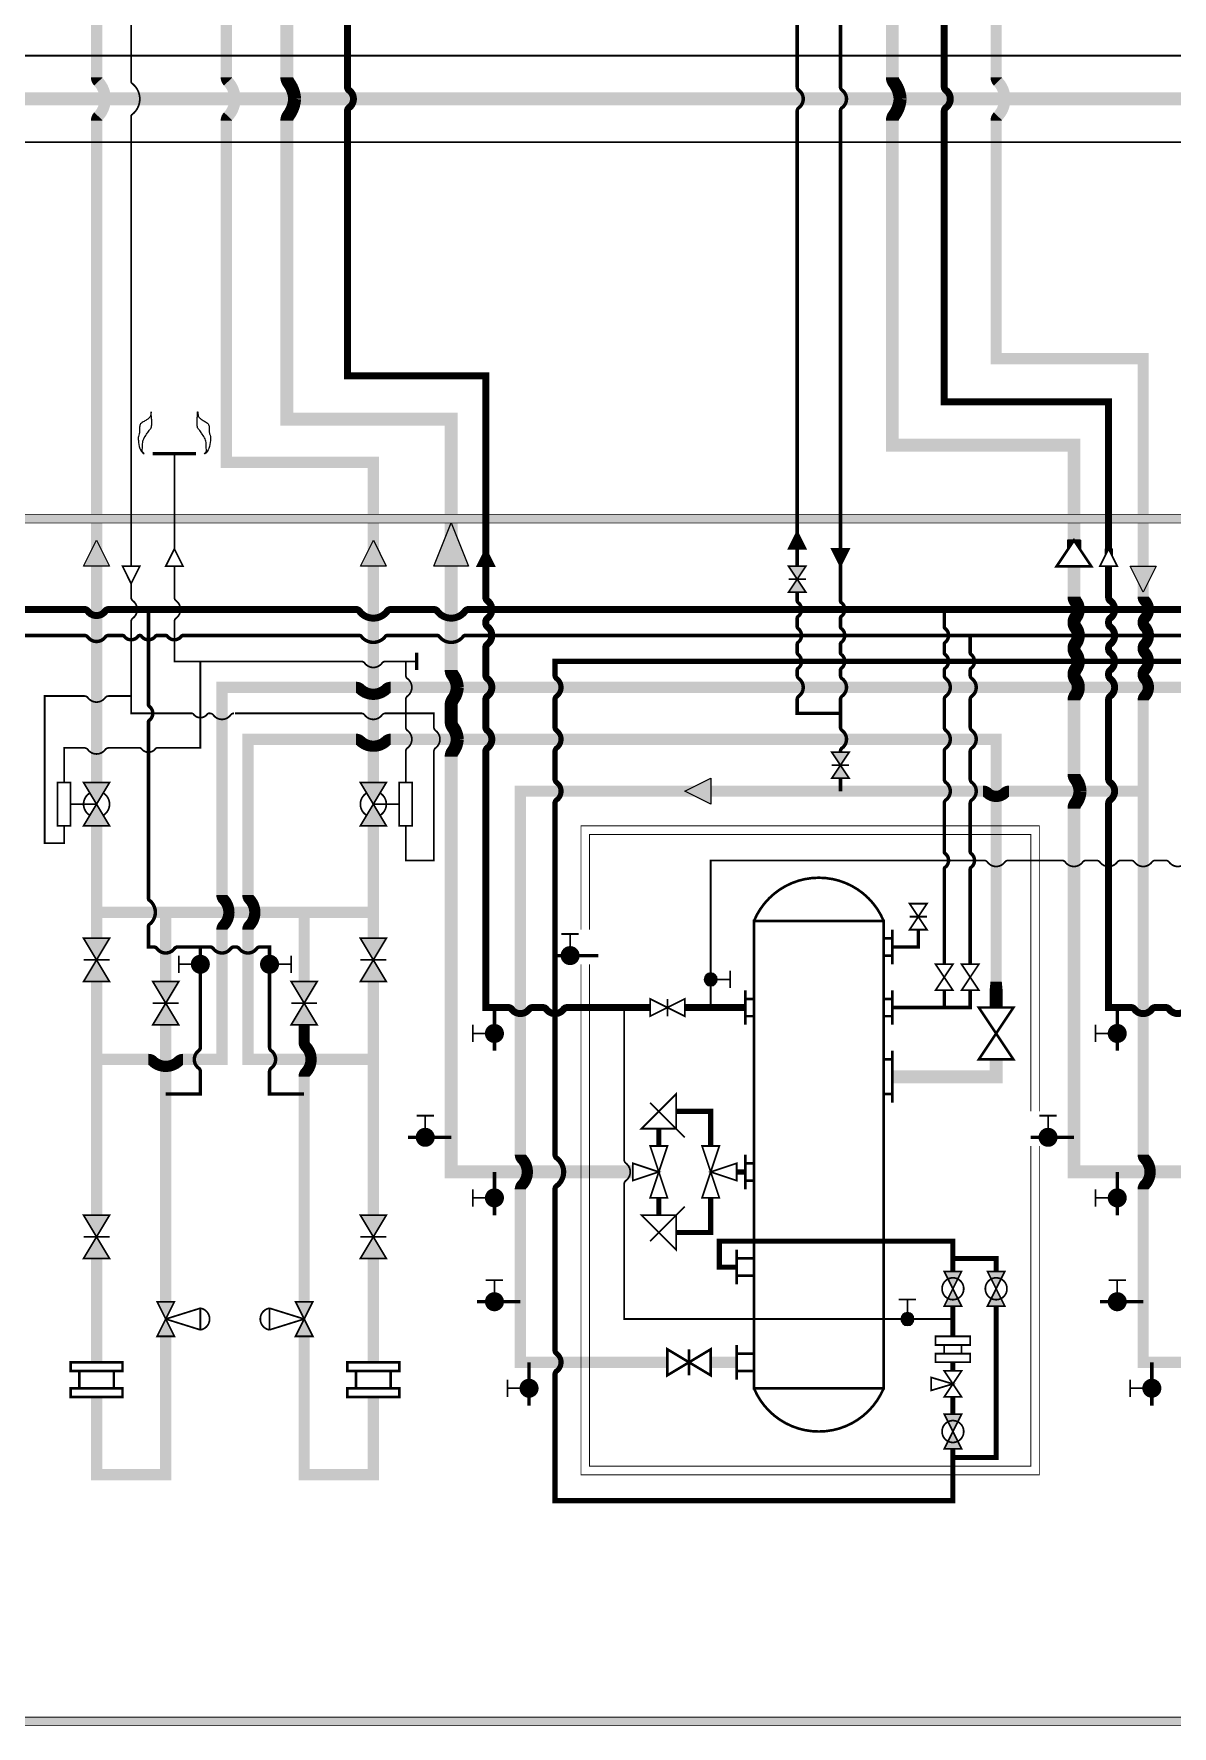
# Model space of a CAD drawing. Header units: millimetres. Extents: x 0 to 2500, y 0 to 1760.
# Drawn here: x 1505.8 to 1637.3, y 444.9 to 640.5 of the extents above; entities that cross this region are included whole.
import ezdxf

# ---------------------------------------------------------------- set-up
doc = ezdxf.new("R2010")
doc.units = ezdxf.units.MM
doc.linetypes.add('ACAD_ISO03W100', pattern=[30, 12, -18])
doc.linetypes.add('ACAD_ISO04W100', pattern=[30, 24, -3, 0, -3])
for name, color, linetype in [('Вентили 200', 7, 'Continuous'), ('Вентили 50', 7, 'Continuous'), ('Диафрагмы 150', 7, 'Continuous'), ('Диафрагмы 80', 7, 'Continuous'), ('Емкости', 7, 'Continuous'), ('Задвижки 100', 7, 'Continuous'), ('Задвижки 150', 7, 'Continuous'), ('Задвижки 50', 7, 'Continuous'), ('Клапаны регул.100', 7, 'Continuous'), ('Клапаны тр.50', 7, 'Continuous'), ('Краны 15', 7, 'Continuous'), ('Краны 25', 7, 'Continuous'), ('Краны шар.80', 7, 'Continuous'), ('Краны шар.пн.прив.150', 7, 'Continuous'), ('Площадки', 7, 'Continuous'), ('Свечи', 7, 'Continuous'), ('Трубы 108', 7, 'Continuous'), ('Трубы 159', 7, 'Continuous'), ('Трубы 219', 7, 'Continuous'), ('Трубы 25', 7, 'Continuous'), ('Трубы 57', 7, 'Continuous'), ('Трубы 89', 7, 'Continuous'), ('Устр-ва переключ.', 7, 'Continuous'), ('Штрих пункт.', 7, 'ACAD_ISO04W100')]:
    doc.layers.add(name, color=color, linetype=linetype)

# ---------------------------------------------------------------- blocks, each defined once
blk = doc.blocks.new('Пересеч. 108-108')
at = {"layer": 'Трубы 108'}
blk.add_lwpolyline([(-1.4, 0, 0.8, 0.8, -0.236068), (-1, -0.2, 0.8, 0.8, 0.236068), (0, -0.7, 0.8, 0.8, 0.236068), (1, -0.2, 0.8, 0.8, -0.236068), (1.4, 0, 0, 0, 0)], format="xyseb", dxfattribs=at)
blk = doc.blocks.new('Пересеч. 159-219')
at = {"layer": 'Трубы 159'}
blk.add_lwpolyline([(-2.5, 0, 1.3, 1.3, -0.192582), (-2, -0.2, 1.3, 1.3, 0.192582), (0, -1, 1.3, 1.3, 0.192582), (2, -0.2, 1.3, 1.3, -0.192582), (2.5, 0, 0, 0, 0)], format="xyseb", dxfattribs=at)
blk = doc.blocks.new('Пересеч. 219-219')
at = {"layer": 'Трубы 219'}
blk.add_lwpolyline([(-2.5, 0, 1.5, 1.5, -0.162278), (-1.9, -0.2, 1.5, 1.5, 0.146286), (0, -0.9, 1.5, 1.5, 0.146286), (1.9, -0.2, 1.5, 1.5, -0.162278), (2.5, 0, 0, 0, 0)], format="xyseb", dxfattribs=at)
blk = doc.blocks.new('Пересеч. 57-108')
at = {"layer": 'Трубы 57', "const_width": 0.4}
blk.add_lwpolyline([(-1.4, 0, -0.236068), (-1, -0.2, 0.236068), (0, -0.7, 0.236068), (1, -0.2, -0.236068), (1.4, 0)], format="xyb", dxfattribs=at)
blk = doc.blocks.new('Пересеч. 25-219')
at = {"layer": 'Трубы 25', "const_width": 0.2}
blk.add_lwpolyline([(-2, 0, -0.236068), (-1.8, -0.1, 0.236068), (0, -1, 0.236068), (1.8, -0.1, -0.236068), (2, 0)], format="xyb", dxfattribs=at)
blk = doc.blocks.new('Заглушка 25')
at = {"layer": 'Трубы 25', "const_width": 0.4}
blk.add_lwpolyline([(-1, 0), (1, 0)], dxfattribs=at)
blk = doc.blocks.new('Стрелка 25 п.')
at = {"layer": 'Трубы 25', "const_width": 0.2}
blk.add_lwpolyline([(0, -1), (0, 1), (2, 0)], close=True, dxfattribs=at)
blk = doc.blocks.new('Стрелка 159')
at = {"layer": 'Трубы 159'}
blk.add_hatch(color=256, dxfattribs=at).paths.add_polyline_path([(1.5, 0), (-1.5, 0), (0, -3)])
blk.add_lwpolyline([(-1.5, 0), (1.5, 0), (0, -3)], close=True, dxfattribs=at)
blk = doc.blocks.new('Стрелка 219')
at = {"layer": 'Трубы 219'}
blk.add_hatch(color=256, dxfattribs=at).paths.add_polyline_path([(0, -2), (5, 0), (0, 2)])
blk.add_lwpolyline([(0, -2), (0, 2), (5, 0)], close=True, dxfattribs=at)
blk = doc.blocks.new('Стрелка 108')
at = {"layer": 'Трубы 108'}
h = blk.add_hatch(color=256, dxfattribs=at)
h.paths.add_polyline_path([(0, 0), (1, 0), (0, 2)])
h.paths.add_polyline_path([(-1, 0), (0, 0), (0, 2)])
at = {"layer": 'Трубы 108', "const_width": 0.2}
blk.add_lwpolyline([(1, 0), (-1, 0), (0, 2)], close=True, dxfattribs=at)
blk = doc.blocks.new('Пересеч. 25-108')
at = {"layer": 'Трубы 25', "const_width": 0.2}
blk.add_lwpolyline([(-1.4, 0, -0.236068), (-1, -0.2, 0.236068), (0, -0.7, 0.236068), (1, -0.2, -0.236068), (1.4, 0)], format="xyb", dxfattribs=at)
blk = doc.blocks.new('Пересеч. 25-57')
at = {"layer": 'Трубы 25', "const_width": 0.2}
blk.add_lwpolyline([(-1, 0, -0.236068), (-0.8, -0.1, 0.236068), (0, -0.5, 0.236068), (0.8, -0.1, -0.236068), (1, 0)], format="xyb", dxfattribs=at)
blk = doc.blocks.new('Пересеч. 57-57')
at = {"layer": 'Трубы 57'}
blk.add_lwpolyline([(-1, 0, 0.4, 0.4, -0.236068), (-0.8, -0.1, 0.4, 0.4, 0.236068), (0, -0.5, 0.4, 0.4, 0.236068), (0.8, -0.1, 0.4, 0.4, -0.236068), (1, 0, 0, 0, 0)], format="xyseb", dxfattribs=at)
blk = doc.blocks.new('Пересеч. 108-219')
at = {"layer": 'Трубы 108'}
blk.add_lwpolyline([(-2, 0, 0.8, 0.8, -0.236068), (-1.6, -0.2, 0.8, 0.8, 0.236068), (0, -1, 0.8, 0.8, 0.236068), (1.6, -0.2, 0.8, 0.8, -0.236068), (2, 0, 0, 0, 0)], format="xyseb", dxfattribs=at)
blk = doc.blocks.new('Пересеч. 57-159')
at = {"layer": 'Трубы 57'}
blk.add_lwpolyline([(-1.6, 0, 0.4, 0.4, -0.236068), (-1.4, -0.1, 0.4, 0.4, 0.236068), (0, -0.8, 0.4, 0.4, 0.236068), (1.4, -0.1, 0.4, 0.4, -0.236068), (1.6, 0, 0, 0, 0)], format="xyseb", dxfattribs=at)
blk = doc.blocks.new('Пересеч. 25-159')
at = {"layer": 'Трубы 25', "const_width": 0.2}
blk.add_lwpolyline([(-1.4, 0, -0.236068), (-1, -0.2, 0.236068), (0, -0.7, 0.236068), (1, -0.2, -0.236068), (1.4, 0)], format="xyb", dxfattribs=at)
blk = doc.blocks.new('Пересеч. 159-159')
at = {"layer": 'Трубы 159'}
blk.add_lwpolyline([(-2, 0, 1.3, 1.3, -0.192582), (-1.5, -0.2, 1.3, 1.3, 0.192582), (0, -0.8, 1.3, 1.3, 0.192582), (1.5, -0.2, 1.3, 1.3, -0.192582), (2, 0, 0, 0, 0)], format="xyseb", dxfattribs=at)
blk = doc.blocks.new('Пересеч. 219-159')
at = {"layer": 'Трубы 219'}
blk.add_lwpolyline([(-2, 0, 1.5, 1.5, -0.162278), (-1.4, -0.2, 1.5, 1.5, 0.151379), (0, -0.7, 1.5, 1.5, 0.151379), (1.4, -0.2, 1.5, 1.5, -0.162278), (2, 0, 0, 0, 0)], format="xyseb", dxfattribs=at)
blk = doc.blocks.new('Кран шар.пн.прив.150')
at = {"layer": 'Краны шар.пн.прив.150'}
h = blk.add_hatch(color=256, dxfattribs=at)
h.paths.add_polyline_path([(2.5, 0), (0, 1.5), (0, -1.5)])
h.paths.add_polyline_path([(2.5, 0), (5, -1.5), (5, 1.5)])
at = {"layer": 'Краны шар.пн.прив.150', "const_width": 0.2}
for points in [[(0, 3), (5, 3), (5, 4.5), (0, 4.5)], [(5, -1.5), (0, 1.5), (0, -1.5), (5, 1.5)]]:
    blk.add_lwpolyline(points, close=True, dxfattribs=at)
blk.add_lwpolyline([(2.5, 0), (2.5, 3)], dxfattribs=at)
for points in [[(3.79, 0.77, 0.56619), (1.21, 0.77)], [(1.21, -0.77, 0.56619), (3.79, -0.77)]]:
    blk.add_lwpolyline(points, format="xyb", dxfattribs=at)
blk = doc.blocks.new('Задвижка 150 непрох.')
at = {"layer": 'Задвижки 150'}
h = blk.add_hatch(color=256, dxfattribs=at)
h.paths.add_polyline_path([(0, -1.5), (2.5, 0), (0, 1.5)])
h.paths.add_polyline_path([(2.5, 0), (5, -1.5), (5, 1.5)])
at = {"layer": 'Задвижки 150', "const_width": 0.2}
blk.add_lwpolyline([(5, -1.5), (0, 1.5), (0, -1.5), (5, 1.5)], close=True, dxfattribs=at)
blk.add_lwpolyline([(2.5, 1.5), (2.5, -1.5)], dxfattribs=at)
blk = doc.blocks.new('Кран 25')
blk.add_hatch(color=256).paths.add_polyline_path([(1, 1, 1), (-1, 1, 1)])
at = {"layer": 'Краны 25', "const_width": 0.2}
for points in [[(-2.5, 2), (-2.5, 0)], [(-1, 1), (-2.5, 1)]]:
    blk.add_lwpolyline(points, dxfattribs=at)
blk.add_lwpolyline([(-1, 1, 1), (1, 1, 1), (-1, 1, 0)], format="xyb", dxfattribs=at)
blk = doc.blocks.new('Диафрагма 150')
at = {"layer": 'Диафрагмы 150', "const_width": 0.3}
for points in [[(-3, 1), (3, 1), (3, 2), (-3, 2)], [(-3, -2), (3, -2), (3, -1), (-3, -1)]]:
    blk.add_lwpolyline(points, close=True, dxfattribs=at)
for points in [[(-2, 1), (-2, -1)], [(2, 1), (2, -1)]]:
    blk.add_lwpolyline(points, dxfattribs=at)
blk = doc.blocks.new('Клапан регул.100 непрох.')
at = {"layer": 'Клапаны регул.100'}
h = blk.add_hatch(color=256, dxfattribs=at)
h.paths.add_polyline_path([(2, 0), (0, 1), (0, -1)])
h.paths.add_polyline_path([(2, 0), (4, -1), (4, 1)])
at = {"layer": 'Клапаны регул.100', "const_width": 0.2}
blk.add_lwpolyline([(3.25, 4, 0.855684), (0.75, 4)], format="xyb", dxfattribs=at)
for points in [[(0.75, 4), (2, 0)], [(3.25, 4), (0.75, 4)], [(3.25, 4), (2, 0)]]:
    blk.add_lwpolyline(points, dxfattribs=at)
blk.add_lwpolyline([(0, -1), (0, 1), (4, -1), (4, 1)], close=True, dxfattribs=at)
blk = doc.blocks.new('Задвижка 50 непрох.')
at = {"layer": 'Задвижки 50'}
h = blk.add_hatch(color=256, dxfattribs=at)
h.paths.add_polyline_path([(0, 1), (0, -1), (1.5, 0)])
h.paths.add_polyline_path([(3, -1), (3, 1), (1.5, 0)])
at = {"layer": 'Задвижки 50', "const_width": 0.2}
blk.add_lwpolyline([(3, -1), (3, 1), (0, -1), (0, 1)], close=True, dxfattribs=at)
blk.add_lwpolyline([(1.5, 1), (1.5, -1)], dxfattribs=at)
blk = doc.blocks.new('Стрелка 57')
at = {"layer": 'Трубы 57'}
h = blk.add_hatch(color=256, dxfattribs=at)
h.paths.add_polyline_path([(0, 0), (0, -1), (2, 0)])
h.paths.add_polyline_path([(0, 1), (0, 0), (2, 0)])
at = {"layer": 'Трубы 57', "const_width": 0.2}
blk.add_lwpolyline([(0, -1), (0, 1), (2, 0)], close=True, dxfattribs=at)
blk = doc.blocks.new('Стрелка 219 п.')
at = {"layer": 'Трубы 219'}
h = blk.add_hatch(color=256, dxfattribs=at)
h.paths.add_polyline_path([(0, -3), (-0.75, -1.875), (-0.75, -3)])
h.paths.add_polyline_path([(0.75, -1.875), (0, -3), (0.75, -3)])
for p, q in [((-0.75, -3), (-0.75, -1.875)), ((0.75, -3), (0.75, -1.875)), ((-0.75, -3), (0.75, -3))]:
    blk.add_line(p, q, dxfattribs=at)
at = {"layer": 'Трубы 219', "const_width": 0.3}
blk.add_lwpolyline([(-2, 0), (2, 0), (0, -3)], close=True, dxfattribs=at)
blk = doc.blocks.new('Стрелка 108 п.')
at = {"layer": 'Трубы 108'}
h = blk.add_hatch(color=256, dxfattribs=at)
h.paths.add_polyline_path([(-0.4, -2), (0, -2), (-0.4, -1.2)])
h.paths.add_polyline_path([(0.4, -1.2), (0, -2), (0.4, -2)])
for p, q in [((-0.4, -2), (-0.4, -1.2)), ((0.4, -2), (0.4, -1.2)), ((-0.4, -2), (0.4, -2))]:
    blk.add_line(p, q, dxfattribs=at)
at = {"layer": 'Трубы 108', "const_width": 0.2}
blk.add_lwpolyline([(-1, 0), (1, 0), (0, -2)], close=True, dxfattribs=at)
blk = doc.blocks.new('Пересеч. 89-108')
at = {"layer": 'Трубы 89', "const_width": 0.6}
blk.add_lwpolyline([(-1.4, 0, -0.236068), (-1, -0.2, 0.236068), (0, -0.7, 0.236068), (1, -0.2, -0.236068), (1.4, 0)], format="xyb", dxfattribs=at)
blk = doc.blocks.new('Пересеч. 219-108')
at = {"layer": 'Трубы 219', "const_width": 1.5}
blk.add_lwpolyline([(-1.5, 0, -0.162278), (-0.9, -0.2, 0.162278), (0, -0.5, 0.162278), (0.9, -0.2, -0.162278), (1.5, 0)], format="xyb", dxfattribs=at)
blk = doc.blocks.new('Пересеч. 159-108')
at = {"layer": 'Трубы 159'}
blk.add_lwpolyline([(-1.5, 0, 1.3, 1.3, -0.192582), (-1, -0.2, 1.3, 1.3, 0.192582), (0, -0.6, 1.3, 1.3, 0.192582), (1, -0.2, 1.3, 1.3, -0.192582), (1.5, 0, 0, 0, 0)], format="xyseb", dxfattribs=at)
blk = doc.blocks.new('Пересеч. 89-219')
at = {"layer": 'Трубы 89', "const_width": 0.6}
blk.add_lwpolyline([(-2, 0, -0.236068), (-1.6, -0.2, 0.236068), (0, -1, 0.236068), (1.6, -0.2, -0.236068), (2, 0)], format="xyb", dxfattribs=at)
blk = doc.blocks.new('Задвижка 100')
at = {"layer": 'Задвижки 100', "const_width": 0.2}
blk.add_lwpolyline([(0, -1), (0, 1), (4, -1), (4, 1)], close=True, dxfattribs=at)
blk.add_lwpolyline([(2, 1), (2, -1)], dxfattribs=at)
blk = doc.blocks.new('Кран 15')
at = {"layer": 'Краны 15'}
blk.add_hatch(color=256, dxfattribs=at).paths.add_polyline_path([(-0.75, 0.75, 1), (0.75, 0.75, 1)])
at = {"layer": 'Краны 15', "const_width": 0.2}
for points in [[(-2.25, 1.75), (-2.25, -0.25)], [(-0.75, 0.75), (-2.25, 0.75)]]:
    blk.add_lwpolyline(points, dxfattribs=at)
at = {"layer": 'Краны 15'}
blk.add_lwpolyline([(-0.75, 0.75, 1), (0.75, 0.75, 1), (-0.75, 0.75, 1)], format="xyb", dxfattribs=at)
blk = doc.blocks.new('Задвижка 50')
at = {"layer": 'Задвижки 50', "const_width": 0.2}
blk.add_lwpolyline([(3, -1), (3, 1), (0, -1), (0, 1)], close=True, dxfattribs=at)
blk.add_lwpolyline([(1.5, 1), (1.5, -1)], dxfattribs=at)
blk = doc.blocks.new('Вентиль 50')
at = {"layer": 'Вентили 50', "const_width": 0.2}
blk.add_lwpolyline([(3, -1), (3, 1), (0, -1), (0, 1)], close=True, dxfattribs=at)
blk = doc.blocks.new('Вентиль 200')
at = {"layer": 'Вентили 200', "const_width": 0.3}
blk.add_lwpolyline([(6, -2), (6, 2), (0, -2), (0, 2)], close=True, dxfattribs=at)
blk = doc.blocks.new('Задвижка 150')
at = {"layer": 'Задвижки 150', "const_width": 0.3}
blk.add_lwpolyline([(5, -1.5), (0, 1.5), (0, -1.5), (5, 1.5)], close=True, dxfattribs=at)
blk.add_lwpolyline([(2.5, 1.5), (2.5, -1.5)], dxfattribs=at)
blk = doc.blocks.new('Кран шар.80')
at = {"layer": 'Краны шар.80'}
h = blk.add_hatch(color=256, dxfattribs=at)
h.paths.add_polyline_path([(0, -1), (2, 0), (0, 1)])
h.paths.add_polyline_path([(2, 0), (4, -1), (4, 1)])
at = {"layer": 'Краны шар.80', "const_width": 0.2}
blk.add_lwpolyline([(0, -1), (0, 1), (4, -1), (4, 1)], close=True, dxfattribs=at)
blk.add_lwpolyline([(2, 1.25, 1.010442), (2, -1.25, 1.010442), (2, 1.25, 4.236068)], format="xyb", dxfattribs=at)
blk = doc.blocks.new('Диафрагма 80')
at = {"layer": 'Диафрагмы 80', "const_width": 0.2}
for points in [[(-2, 0), (2, 0), (2, -1), (-2, -1)], [(-2, -2), (2, -2), (2, -3), (-2, -3)]]:
    blk.add_lwpolyline(points, close=True, dxfattribs=at)
for points in [[(-1, -1), (-1, -2)], [(1, -1), (1, -2)]]:
    blk.add_lwpolyline(points, dxfattribs=at)
blk = doc.blocks.new('Клапан тр.50')
at = {"layer": 'Клапаны тр.50'}
blk.add_lwpolyline([(1.5, 0, 0.2, 0.2, 0), (2.25, 2.5, 0.2, 0.2, 0), (0.75, 2.5, 0.2, 0.2, 0), (1.5, 0, 0, 0, 0)], format="xyseb", dxfattribs=at)
at = {"layer": 'Клапаны тр.50', "const_width": 0.2}
blk.add_lwpolyline([(3, -1), (3, 1), (0, -1), (0, 1)], close=True, dxfattribs=at)

msp = doc.modelspace()

# ---------------------------------------------------------------- linework, layer by layer
at = {"layer": 'Емкости', "const_width": 0.3}
for points in [[(1604, 538, 0.666667), (1589, 538)], [(1589, 484, 0.666667), (1604, 484)]]:
    msp.add_lwpolyline(points, format="xyb", dxfattribs=at)
msp.add_lwpolyline([(1589, 538), (1604, 538), (1604, 484), (1589, 484)], close=True, dxfattribs=at)
for points in [[(1604, 536), (1605, 536)], [(1605, 537), (1605, 533)], [(1604, 534), (1605, 534)], [(1588, 530), (1588, 526)], [(1605, 530), (1605, 526)], [(1589, 529), (1588, 529)], [(1604, 529), (1605, 529)], [(1589, 527), (1588, 527)], [(1604, 527), (1605, 527)], [(1605, 523), (1605, 517)], [(1604, 522), (1605, 522)], [(1604, 518), (1605, 518)], [(1588, 511), (1588, 507)], [(1589, 510), (1588, 510)], [(1589, 508), (1588, 508)], [(1587, 500), (1587, 496)], [(1589, 499), (1587, 499)], [(1589, 497), (1587, 497)], [(1587, 489), (1587, 485)], [(1589, 488), (1587, 488)], [(1589, 486), (1587, 486)]]:
    msp.add_lwpolyline(points, dxfattribs=at)
at = {"layer": 'Задвижки 100'}
for points in [[(1567.4, 528, 0.8, 0.8, 0), (1577, 528, 0.8, 0.8, 0)], [(1581, 528, 0.8, 0.8, 0), (1588, 528, 0, 0, 0)]]:
    msp.add_lwpolyline(points, format="xyseb", dxfattribs=at)
at = {"layer": 'Площадки', "const_width": 0.1}
for points in [[(1328, 585), (1866, 585), (1866, 445), (1328, 445)], [(1865, 446), (1329, 446), (1329, 584), (1865, 584)]]:
    msp.add_lwpolyline(points, close=True, dxfattribs=at)
at = {"layer": 'Площадки', "linetype": 'ACAD_ISO03W100', "ltscale": 1.5, "const_width": 1}
msp.add_lwpolyline([(1328.5, 584.5), (1865.5, 584.5), (1865.5, 445.5), (1328.5, 445.5)], close=True, dxfattribs=at)
at = {"layer": 'Площадки', "const_width": 0.1}
for points in [[(1569, 537), (1569, 549), (1622, 549), (1622, 516)], [(1570, 537), (1570, 548), (1621, 548), (1621, 516)], [(1622, 512), (1622, 474), (1569, 474), (1569, 533)], [(1621, 512), (1621, 475), (1570, 475), (1570, 533)]]:
    msp.add_lwpolyline(points, dxfattribs=at)
at = {"layer": 'Свечи', "const_width": 0.4}
msp.add_lwpolyline([(1519.5, 592), (1524.5, 592)], dxfattribs=at)
at = {"layer": 'Свечи'}
for points, start_tangent, end_tangent in [([(1518.5, 592), (1518, 592.62), (1517.84, 593.54), (1517.84, 593.99), (1517.93, 594.3), (1517.98, 594.72), (1517.98, 595.08), (1518.1, 595.46), (1518.5, 595.74), (1518.86, 595.96), (1519.12, 596.17), (1519.26, 596.48), (1519.31, 596.86), (1519.31, 596.78), (1519.33, 596.43), (1519.38, 595.91), (1519.38, 595.43), (1519.31, 595.01), (1519.07, 594.68), (1518.78, 594.25), (1518.45, 593.71), (1518.33, 593.16), (1518.29, 592.5), (1518.33, 592.21), (1518.5, 592)], (-0.877827, 0.478977), (-0.877827, 0.478977)), ([(1525.5, 592), (1526, 592.62), (1526.16, 593.54), (1526.16, 593.99), (1526.07, 594.3), (1526.02, 594.72), (1526.02, 595.08), (1525.9, 595.46), (1525.5, 595.74), (1525.14, 595.96), (1524.88, 596.17), (1524.74, 596.48), (1524.69, 596.86), (1524.69, 596.78), (1524.67, 596.43), (1524.62, 595.91), (1524.62, 595.43), (1524.69, 595.01), (1524.93, 594.68), (1525.22, 594.25), (1525.55, 593.71), (1525.67, 593.16), (1525.71, 592.5), (1525.67, 592.21), (1525.5, 592)], (0.877827, 0.478977), (0.877827, 0.478977))]:
    msp.add_spline(points, degree=3, dxfattribs=dict(at, start_tangent=start_tangent, end_tangent=end_tangent))
at = {"layer": 'Трубы 108', "const_width": 0.8}
for points in [[(1542, 643.5), (1542, 634.4)], [(1611, 643.5), (1611, 634.4)], [(1342, 574), (1511.6, 574)], [(1514.4, 574), (1543, 574)], [(1547, 574), (1552, 574)], [(1556, 574), (1705, 574)], [(1558, 569.6), (1558, 566.4)], [(1558, 563.6), (1558, 560.4)]]:
    msp.add_lwpolyline(points, dxfattribs=at)
at = {"layer": 'Трубы 108'}
for points in [[(1542, 631.6, 0.8, 0.8, 0), (1542, 601, 0.8, 0.8, 0), (1558, 601, 0.8, 0.8, 0), (1558, 575.4, 0.8, 0.8, 0)], [(1611, 631.6, 0.8, 0.8, 0), (1611, 598, 0.8, 0.8, 0), (1630, 598, 0.8, 0.8, 0), (1630, 581, 0.8, 0.8, 0)], [(1630, 579, 0.8, 0.8, 0), (1630, 575.4, 0.8, 0.8, 0)], [(1558, 572.6, 0.8, 0.8, 0), (1558, 572.4, 0.8, 0.8, 0)], [(1630, 572.6, 0.8, 0.8, 0), (1630, 572.4, 0.8, 0.8, 0)], [(1630, 569.6, 0.8, 0.8, 0), (1630, 569.4, 0.8, 0.8, 0)], [(1630, 566.6, 0.8, 0.8, 0), (1630, 566.4, 0.8, 0.8, 0)], [(1630, 563.6, 0.8, 0.8, 0), (1630, 554.4, 0, 0, 0)], [(1558, 557.6, 0.8, 0.8, 0), (1558, 528, 0.8, 0.8, 0), (1560.6, 528, 0.8, 0.8, 0)], [(1630, 551.6, 0.8, 0.8, 0), (1630, 528, 0.8, 0.8, 0), (1632.6, 528, 0.8, 0.8, 0)], [(1563.4, 528, 0.8, 0.8, 0), (1564.6, 528, 0.8, 0.8, 0)], [(1635.4, 528, 0.8, 0.8, 0), (1636.6, 528, 0.8, 0.8, 0)]]:
    msp.add_lwpolyline(points, format="xyseb", dxfattribs=at)
at = {"layer": 'Трубы 159', "const_width": 1.3}
for points in [[(1513, 635.5), (1513, 643.5)], [(1528, 643.5), (1528, 635.5)], [(1617, 643.5), (1617, 635.5)], [(1617, 630.5), (1617, 603), (1634, 603), (1634, 575.5)], [(1527.5, 541), (1527.5, 565), (1543, 565)], [(1547, 565), (1689, 565), (1689, 531)], [(1634, 563.5), (1634, 553)], [(1530.5, 541), (1530.5, 559), (1543, 559)], [(1618.5, 553), (1634, 553)], [(1634, 553), (1634, 511)], [(1513, 536), (1513, 549)], [(1545, 549), (1545, 536)], [(1513, 539), (1545, 539)], [(1521, 539), (1521, 531)], [(1523, 522), (1527.5, 522), (1527.5, 537)], [(1545, 522), (1530.5, 522), (1530.5, 537)], [(1513, 504), (1513, 531)], [(1545, 531), (1545, 504)], [(1521, 526), (1521, 494)], [(1513, 522), (1519, 522)], [(1537, 494), (1537, 520)], [(1562, 507), (1562, 487), (1579, 487)], [(1634, 507), (1634, 487), (1651, 487)], [(1513, 487), (1513, 499)], [(1545, 499), (1545, 487)], [(1521, 490), (1521, 474), (1513, 474), (1513, 483)], [(1545, 483), (1545, 474), (1537, 474), (1537, 490)], [(1584, 487), (1587, 487)]]:
    msp.add_lwpolyline(points, dxfattribs=at)
at = {"layer": 'Трубы 159'}
for points in [[(1513, 554, 1.3, 1.3, 0), (1513, 630.5, 0, 0, 0)], [(1528, 630.5, 1.3, 1.3, 0), (1528, 591, 1.3, 1.3, 0), (1545, 591, 1.3, 1.3, 0), (1545, 554, 1.3, 1.3, 0)], [(1547, 559, 1.3, 1.3, 0), (1617, 559, 1.3, 1.3, 0), (1617, 531, 0, 0, 0)], [(1562, 511, 1.3, 1.3, 0), (1562, 553, 1.3, 1.3, 0), (1615.5, 553, 0, 0, 0)], [(1537, 531, 1.3, 1.3, 0), (1537, 539, 0, 0, 0)], [(1537, 524, 1.3, 1.3, 0), (1537, 526, 1.3, 1.3, 0)]]:
    msp.add_lwpolyline(points, format="xyseb", dxfattribs=at)
at = {"layer": 'Трубы 219', "const_width": 1.5}
for points in [[(1605, 663), (1605, 635.5)], [(1535, 643.5), (1535, 635.5)], [(1311, 633), (1661, 633), (1661, 581)], [(1617, 530), (1617, 528)], [(1617, 522), (1617, 520), (1605, 520)]]:
    msp.add_lwpolyline(points, dxfattribs=at)
at = {"layer": 'Трубы 219'}
for points in [[(1535, 630.5, 1.5, 1.5, 0), (1535, 596, 1.5, 1.5, 0), (1554, 596, 1.5, 1.5, 0), (1554, 567, 1.5, 1.5, 0)], [(1605, 630.5, 1.5, 1.5, 0), (1605, 593, 1.5, 1.5, 0), (1626, 593, 1.5, 1.5, 0), (1626, 582, 1.5, 1.5, 0)], [(1626, 579, 1.5, 1.5, 0), (1626, 575.5, 1.5, 1.5, 0)], [(1554, 563, 1.5, 1.5, 0), (1554, 561, 1.5, 1.5, 0)], [(1626, 563.5, 1.5, 1.5, 0), (1626, 555, 0, 0, 0)], [(1554, 557, 1.5, 1.5, 0), (1554, 509, 1.5, 1.5, 0), (1575, 509, 0, 0, 0)], [(1626, 551, 1.5, 1.5, 0), (1626, 509, 1.5, 1.5, 0), (1647, 509, 0, 0, 0)], [(1617, 531, 1.3, 1.5, 0), (1617, 530, 1.5, 1.5, 0)]]:
    msp.add_lwpolyline(points, format="xyseb", dxfattribs=at)
at = {"layer": 'Трубы 25', "const_width": 0.2}
for points in [[(1517, 644), (1517, 635)], [(1522, 592), (1522, 581)], [(1522, 579), (1522, 575.4)], [(1522, 572.6), (1522, 568), (1543.6, 568)], [(1520, 558), (1525, 558), (1525, 568)], [(1546.4, 568), (1550, 568)], [(1548.75, 568), (1548.75, 566.4)], [(1511.6, 564), (1507, 564), (1507, 547), (1509.25, 547), (1509.25, 549)], [(1517, 564), (1514.4, 564)], [(1548.75, 563.6), (1548.75, 560.4)], [(1509.25, 554), (1509.25, 558), (1511.6, 558)], [(1514.4, 558), (1518, 558)], [(1548.75, 557.6), (1548.75, 554)], [(1548.75, 549), (1548.75, 545), (1552, 545), (1552, 557.6)], [(1574, 528), (1574, 510.4)], [(1574, 507.6), (1574, 492), (1612, 492)]]:
    msp.add_lwpolyline(points, dxfattribs=at)
at = {"layer": 'Трубы 25'}
for points in [[(1517, 631, 0.2, 0.2, 0), (1517, 579, 0.2, 0.2, 0)], [(1517, 577, 0.2, 0.2, 0), (1517, 575.4, 0.2, 0.2, 0)], [(1517, 572.6, 0.2, 0.2, 0), (1517, 562, 0.2, 0.2, 0), (1524, 562, 0.2, 0.2, 0)], [(1526, 562, 0.2, 0.2, 0), (1526.1, 562, 0.2, 0.2, 0)], [(1529, 562, 0.2, 0.2, 0), (1543.6, 562, 0.2, 0.2, 0)], [(1546.4, 562, 0.2, 0.2, 0), (1552, 562, 0.2, 0.2, 0), (1552, 560.4, 0, 0, 0)], [(1615.6, 545, 0.2, 0.2, 0), (1584, 545, 0.2, 0.2, 0), (1584, 528, 0, 0, 0)], [(1618.4, 545, 0.2, 0.2, 0), (1624.6, 545, 0.2, 0.2, 0)], [(1627.4, 545, 0.2, 0.2, 0), (1628.6, 545, 0.2, 0.2, 0)], [(1631.4, 545, 0.2, 0.2, 0), (1632.6, 545, 0.2, 0.2, 0)], [(1635.4, 545, 0.2, 0.2, 0), (1636.6, 545, 0.2, 0.2, 0)]]:
    msp.add_lwpolyline(points, format="xyseb", dxfattribs=at)
at = {"layer": 'Трубы 57'}
for points in [[(1594, 644, 0.4, 0.4, 0), (1594, 634.4, 0.4, 0.4, 0)], [(1599, 644, 0.4, 0.4, 0), (1599, 634.4, 0.4, 0.4, 0)], [(1594, 576, 0.4, 0.4, 0), (1594, 575, 0.4, 0.4, 0)], [(1594, 573, 0.4, 0.4, 0), (1594, 572, 0.4, 0.4, 0)], [(1686, 569, 0.4, 0.4, 0), (1686, 571, 0.4, 0.4, 0), (1555.6, 571, 0, 0, 0)], [(1594, 570, 0.4, 0.4, 0), (1594, 569, 0.4, 0.4, 0)], [(1611, 570, 0.4, 0.4, 0), (1611, 569, 0.4, 0.4, 0)], [(1594, 567, 0.4, 0.4, 0), (1594, 566.4, 0.4, 0.4, 0)], [(1611, 567, 0.4, 0.4, 0), (1611, 566.4, 0.4, 0.4, 0)], [(1614, 567, 0.4, 0.4, 0), (1614, 566.4, 0.4, 0.4, 0)], [(1594, 563.6, 0.4, 0.4, 0), (1594, 562, 0.4, 0.4, 0), (1599, 562, 0, 0, 0)]]:
    msp.add_lwpolyline(points, format="xyseb", dxfattribs=at)
at = {"layer": 'Трубы 57', "const_width": 0.4}
for points in [[(1594, 631.6), (1594, 579)], [(1599, 575), (1599, 631.6)], [(1519, 574), (1519, 563)], [(1599, 572), (1599, 573)], [(1611, 574), (1611, 572)], [(1511.6, 571), (1503, 571)], [(1516, 571), (1514.4, 571)], [(1521, 571), (1520, 571)], [(1543.4, 571), (1523, 571)], [(1552.4, 571), (1546.6, 571)], [(1614, 569), (1614, 571)], [(1599, 569), (1599, 570)], [(1599, 566.4), (1599, 567)], [(1599, 560.4), (1599, 563.6)], [(1611, 563.6), (1611, 560.4)], [(1614, 560.4), (1614, 563.6)], [(1519, 561), (1519, 540.6)], [(1599, 557.5), (1599, 557.6)], [(1611, 557.6), (1611, 554.4)], [(1614, 554.4), (1614, 557.6)], [(1599, 553), (1599, 554.5)], [(1611, 551.6), (1611, 546)], [(1614, 546), (1614, 551.6)], [(1611, 544), (1611, 533)], [(1614, 533), (1614, 544)], [(1519, 537.4), (1519, 535), (1519.6, 535)], [(1608, 537), (1608, 535), (1605, 535)], [(1522.4, 535), (1526.1, 535)], [(1525, 535), (1525, 523.4)], [(1528.9, 535), (1529.1, 535)], [(1531.9, 535), (1533, 535), (1533, 523.4)], [(1566, 534), (1571, 534)], [(1605, 528), (1614, 528), (1614, 530)], [(1611, 530), (1611, 528)], [(1559, 528), (1559, 523)], [(1631, 528), (1631, 523)], [(1525, 520.6), (1525, 518), (1521, 518)], [(1533, 520.6), (1533, 518), (1537, 518)], [(1554, 513), (1549, 513)], [(1626, 513), (1621, 513)], [(1559, 509), (1559, 504)], [(1631, 509), (1631, 504)], [(1562, 494), (1557, 494)], [(1634, 494), (1629, 494)], [(1563, 487), (1563, 482)], [(1635, 487), (1635, 482)]]:
    msp.add_lwpolyline(points, dxfattribs=at)
at = {"layer": 'Трубы 89'}
msp.add_lwpolyline([(1566, 566.4, 0.6, 0.6, 0), (1566, 568, 0.6, 0.6, 0), (1705, 568, 0.6, 0.6, 0)], format="xyseb", dxfattribs=at)
at = {"layer": 'Трубы 89', "const_width": 0.6}
for points in [[(1566, 563.6), (1566, 560.4)], [(1566, 557.6), (1566, 554.4)], [(1566, 551.6), (1566, 511)], [(1566, 507), (1566, 488.4)], [(1612, 497.5), (1612, 501), (1585, 501), (1585, 498), (1587, 498)], [(1612, 499), (1617, 499), (1617, 497.5)], [(1617, 493.5), (1617, 476), (1612, 476)], [(1612, 490), (1612, 493.5)], [(1612, 486), (1612, 487)], [(1566, 485.6), (1566, 471), (1612, 471), (1612, 477)], [(1612, 481), (1612, 483)]]:
    msp.add_lwpolyline(points, dxfattribs=at)
at = {"layer": 'Устр-ва переключ.', "const_width": 0.2}
for points in [[(1580, 514), (1576, 514), (1580, 518)], [(1579, 506), (1577, 506), (1579, 512), (1577, 512)], [(1583, 512), (1585, 512), (1583, 506), (1585, 506)], [(1580, 504), (1576, 504), (1580, 500)]]:
    msp.add_lwpolyline(points, close=True, dxfattribs=at)
at = {"layer": 'Устр-ва переключ.'}
for points, const_width in [([(1581, 513), (1577, 517)], 0.2), ([(1580, 516), (1584, 516), (1584, 512)], 0.6), ([(1578, 512), (1578, 514)], 0.6), ([(1578, 509), (1575, 508), (1575, 510), (1578, 509)], 0.2), ([(1584, 509), (1587, 510), (1587, 508), (1584, 509)], 0.2), ([(1587, 509), (1588, 509)], 0.6), ([(1581, 505), (1577, 501)], 0.2), ([(1578, 504), (1578, 506)], 0.6), ([(1584, 506), (1584, 502), (1580, 502)], 0.6)]:
    msp.add_lwpolyline(points, dxfattribs=dict(at, const_width=const_width))
at = {"layer": 'Штрих пункт.'}
msp.add_lwpolyline([(1311, 628, 0.2, 0.2, 0), (1656, 628, 0.2, 0.2, 0), (1656, 587, 0.2, 0.2, 0), (1666, 587, 0.2, 0.2, 0), (1666, 638, 0.2, 0.2, 0), (1311, 638, 0, 0, 0)], format="xyseb", dxfattribs=at)

# ---------------------------------------------------------------- block references
at = {"layer": 'Вентили 200', "rotation": 270}
msp.add_blockref('Вентиль 200', (1617, 528), dxfattribs=at)
at = {"layer": 'Вентили 50', "rotation": 270}
for p in [(1611, 533), (1614, 533)]:
    msp.add_blockref('Вентиль 50', p, dxfattribs=at)
at = {"layer": 'Диафрагмы 150'}
msp.add_blockref('Диафрагма 150', (1513, 485), dxfattribs=at)
at = {"layer": 'Диафрагмы 150', "xscale": -1}
msp.add_blockref('Диафрагма 150', (1545, 485), dxfattribs=at)
at = {"layer": 'Диафрагмы 80'}
msp.add_blockref('Диафрагма 80', (1612, 490), dxfattribs=at)
at = {"layer": 'Емкости'}
msp.add_blockref('Задвижка 100', (1577, 528), dxfattribs=at)
at = {"layer": 'Задвижки 150', "rotation": 270}
for p in [(1513, 536), (1521, 531), (1513, 504)]:
    msp.add_blockref('Задвижка 150 непрох.', p, dxfattribs=at)
at = {"layer": 'Задвижки 150', "xscale": -1, "rotation": 90}
for p in [(1545, 536), (1537, 531), (1545, 504)]:
    msp.add_blockref('Задвижка 150 непрох.', p, dxfattribs=at)
at = {"layer": 'Задвижки 150'}
msp.add_blockref('Задвижка 150', (1579, 487), dxfattribs=at)
at = {"layer": 'Задвижки 50'}
for name, p, rotation in [('Задвижка 50 непрох.', (1594, 579), 270), ('Задвижка 50 непрох.', (1599, 557.5), 270), ('Задвижка 50', (1608, 537), 90)]:
    msp.add_blockref(name, p, dxfattribs=dict(at, rotation=rotation))
at = {"layer": 'Клапаны регул.100', "rotation": 270}
msp.add_blockref('Клапан регул.100 непрох.', (1521, 494), dxfattribs=at)
at = {"layer": 'Клапаны регул.100', "xscale": -1, "rotation": 90}
msp.add_blockref('Клапан регул.100 непрох.', (1537, 494), dxfattribs=at)
at = {"layer": 'Клапаны тр.50', "rotation": 90}
msp.add_blockref('Клапан тр.50', (1612, 483), dxfattribs=at)
at = {"layer": 'Краны 15'}
for p, rotation in [((1584, 532), 180), ((1606, 492), 270)]:
    msp.add_blockref('Кран 15', p, dxfattribs=dict(at, rotation=rotation))
at = {"layer": 'Краны 25', "rotation": 270}
for p in [(1566.75, 534), (1550, 513), (1622, 513), (1558, 494), (1630, 494)]:
    msp.add_blockref('Кран 25', p, dxfattribs=at)
at = {"layer": 'Краны 25'}
for p in [(1525, 532), (1559, 524), (1631, 524), (1559, 505), (1631, 505), (1563, 483), (1635, 483)]:
    msp.add_blockref('Кран 25', p, dxfattribs=at)
at = {"layer": 'Краны 25', "xscale": -1}
msp.add_blockref('Кран 25', (1533, 532), dxfattribs=at)
at = {"layer": 'Краны шар.80', "rotation": 270}
for p in [(1612, 497.5), (1617, 497.5), (1612, 481)]:
    msp.add_blockref('Кран шар.80', p, dxfattribs=at)
at = {"layer": 'Краны шар.пн.прив.150'}
for p, rotation in [((1513, 549), 90), ((1545, 554), 270)]:
    msp.add_blockref('Кран шар.пн.прив.150', p, dxfattribs=dict(at, rotation=rotation))
at = {"layer": 'Трубы 108'}
for name, p, rotation in [('Пересеч. 108-108', (1542, 633), 90), ('Пересеч. 108-108', (1611, 633), 90), ('Стрелка 108 п.', (1630, 579), 180), ('Пересеч. 108-108', (1558, 574), 90), ('Пересеч. 108-108', (1630, 574), 90), ('Пересеч. 108-108', (1558, 571), 90), ('Пересеч. 108-108', (1630, 571), 90), ('Пересеч. 108-108', (1630, 568), 90), ('Пересеч. 108-108', (1558, 565), 90), ('Пересеч. 108-108', (1630, 565), 90), ('Пересеч. 108-108', (1558, 559), 90), ('Пересеч. 108-108', (1630, 553), 90)]:
    msp.add_blockref(name, p, dxfattribs=dict(at, rotation=rotation))
for name, p in [('Стрелка 108', (1558, 579)), ('Пересеч. 108-108', (1513, 574)), ('Пересеч. 108-219', (1545, 574)), ('Пересеч. 108-219', (1554, 574)), ('Пересеч. 108-108', (1562, 528)), ('Пересеч. 108-108', (1566, 528)), ('Пересеч. 108-108', (1634, 528)), ('Пересеч. 108-108', (1638, 528))]:
    msp.add_blockref(name, p, dxfattribs=at)
at = {"layer": 'Трубы 159'}
for name, p, rotation in [('Пересеч. 159-219', (1513, 633), 90), ('Пересеч. 159-219', (1528, 633), 90), ('Пересеч. 159-219', (1617, 633), 90), ('Стрелка 159', (1513, 579), 180), ('Стрелка 159', (1545, 579), 180), ('Пересеч. 159-108', (1634, 574), 90), ('Пересеч. 159-108', (1634, 571), 90), ('Пересеч. 159-108', (1634, 568), 90), ('Пересеч. 159-108', (1634, 565), 90), ('Стрелка 159', (1584, 553), 270), ('Пересеч. 159-159', (1527.5, 539), 90), ('Пересеч. 159-159', (1530.5, 539), 90), ('Пересеч. 159-159', (1537, 522), 90), ('Пересеч. 159-159', (1562, 509), 90), ('Пересеч. 159-159', (1634, 509), 90)]:
    msp.add_blockref(name, p, dxfattribs=dict(at, rotation=rotation))
for name, p in [('Стрелка 159', (1634, 579)), ('Пересеч. 159-159', (1545, 565)), ('Пересеч. 159-159', (1545, 559)), ('Пересеч. 159-108', (1617, 553)), ('Пересеч. 159-159', (1521, 522))]:
    msp.add_blockref(name, p, dxfattribs=at)
at = {"layer": 'Трубы 219'}
for name, p, rotation in [('Пересеч. 219-219', (1535, 633), 90), ('Пересеч. 219-219', (1605, 633), 90), ('Стрелка 219', (1554, 579), 90), ('Стрелка 219 п.', (1626, 579), 180), ('Пересеч. 219-108', (1626, 574), 90), ('Пересеч. 219-108', (1626, 571), 90), ('Пересеч. 219-108', (1626, 568), 90), ('Пересеч. 219-159', (1554, 565), 90), ('Пересеч. 219-108', (1626, 565), 90), ('Пересеч. 219-159', (1554, 559), 90), ('Пересеч. 219-159', (1626, 553), 90)]:
    msp.add_blockref(name, p, dxfattribs=dict(at, rotation=rotation))
at = {"layer": 'Трубы 25'}
for name, p, rotation in [('Пересеч. 25-219', (1517, 633), 90), ('Стрелка 25 п.', (1522, 579), 90), ('Стрелка 25 п.', (1517, 579), 270), ('Пересеч. 25-108', (1517, 574), 90), ('Пересеч. 25-108', (1522, 574), 90), ('Заглушка 25', (1550, 568), 90), ('Пересеч. 25-159', (1548.75, 565), 90), ('Пересеч. 25-159', (1548.75, 559), 90), ('Пересеч. 25-159', (1552, 559), 90), ('Пересеч. 25-159', (1574, 509), 90)]:
    msp.add_blockref(name, p, dxfattribs=dict(at, rotation=rotation))
for name, p in [('Пересеч. 25-159', (1545, 568)), ('Пересеч. 25-108', (1513, 564)), ('Пересеч. 25-57', (1525, 562)), ('Пересеч. 25-108', (1527.5, 562)), ('Пересеч. 25-108', (1545, 562)), ('Пересеч. 25-108', (1513, 558)), ('Пересеч. 25-57', (1519, 558)), ('Пересеч. 25-159', (1617, 545)), ('Пересеч. 25-159', (1626, 545)), ('Пересеч. 25-159', (1630, 545)), ('Пересеч. 25-159', (1634, 545)), ('Пересеч. 25-159', (1638, 545))]:
    msp.add_blockref(name, p, dxfattribs=at)
at = {"layer": 'Трубы 57'}
for name, p, rotation in [('Пересеч. 57-108', (1594, 633), 90), ('Пересеч. 57-108', (1599, 633), 90), ('Стрелка 57', (1594, 581), 90), ('Стрелка 57', (1599, 581), 270), ('Пересеч. 57-57', (1594, 574), 90), ('Пересеч. 57-57', (1599, 574), 90), ('Пересеч. 57-57', (1594, 571), 90), ('Пересеч. 57-57', (1599, 571), 90), ('Пересеч. 57-57', (1611, 571), 90), ('Пересеч. 57-57', (1594, 568), 90), ('Пересеч. 57-57', (1599, 568), 90), ('Пересеч. 57-57', (1611, 568), 90), ('Пересеч. 57-57', (1614, 568), 90), ('Пересеч. 57-108', (1594, 565), 90), ('Пересеч. 57-108', (1599, 565), 90), ('Пересеч. 57-108', (1611, 565), 90), ('Пересеч. 57-108', (1614, 565), 90), ('Пересеч. 57-57', (1519, 562), 90), ('Пересеч. 57-108', (1599, 559), 90), ('Пересеч. 57-108', (1611, 559), 90), ('Пересеч. 57-108', (1614, 559), 90), ('Пересеч. 57-108', (1611, 553), 90), ('Пересеч. 57-108', (1614, 553), 90), ('Пересеч. 57-57', (1611, 545), 90), ('Пересеч. 57-57', (1614, 545), 90), ('Пересеч. 57-159', (1519, 539), 90), ('Пересеч. 57-108', (1525, 522), 270), ('Пересеч. 57-108', (1533, 522), 90)]:
    msp.add_blockref(name, p, dxfattribs=dict(at, rotation=rotation))
for name, p in [('Пересеч. 57-108', (1513, 571)), ('Пересеч. 57-57', (1517, 571)), ('Пересеч. 57-57', (1519, 571)), ('Пересеч. 57-57', (1522, 571)), ('Пересеч. 57-159', (1545, 571)), ('Пересеч. 57-159', (1554, 571)), ('Пересеч. 57-108', (1521, 535)), ('Пересеч. 57-108', (1527.5, 535)), ('Пересеч. 57-108', (1530.5, 535))]:
    msp.add_blockref(name, p, dxfattribs=at)
at = {"layer": 'Трубы 89', "rotation": 90}
for name, p in [('Пересеч. 89-108', (1566, 565)), ('Пересеч. 89-108', (1566, 559)), ('Пересеч. 89-108', (1566, 553)), ('Пересеч. 89-219', (1566, 509)), ('Пересеч. 89-108', (1566, 487))]:
    msp.add_blockref(name, p, dxfattribs=at)

doc.saveas('drawing.dxf')
